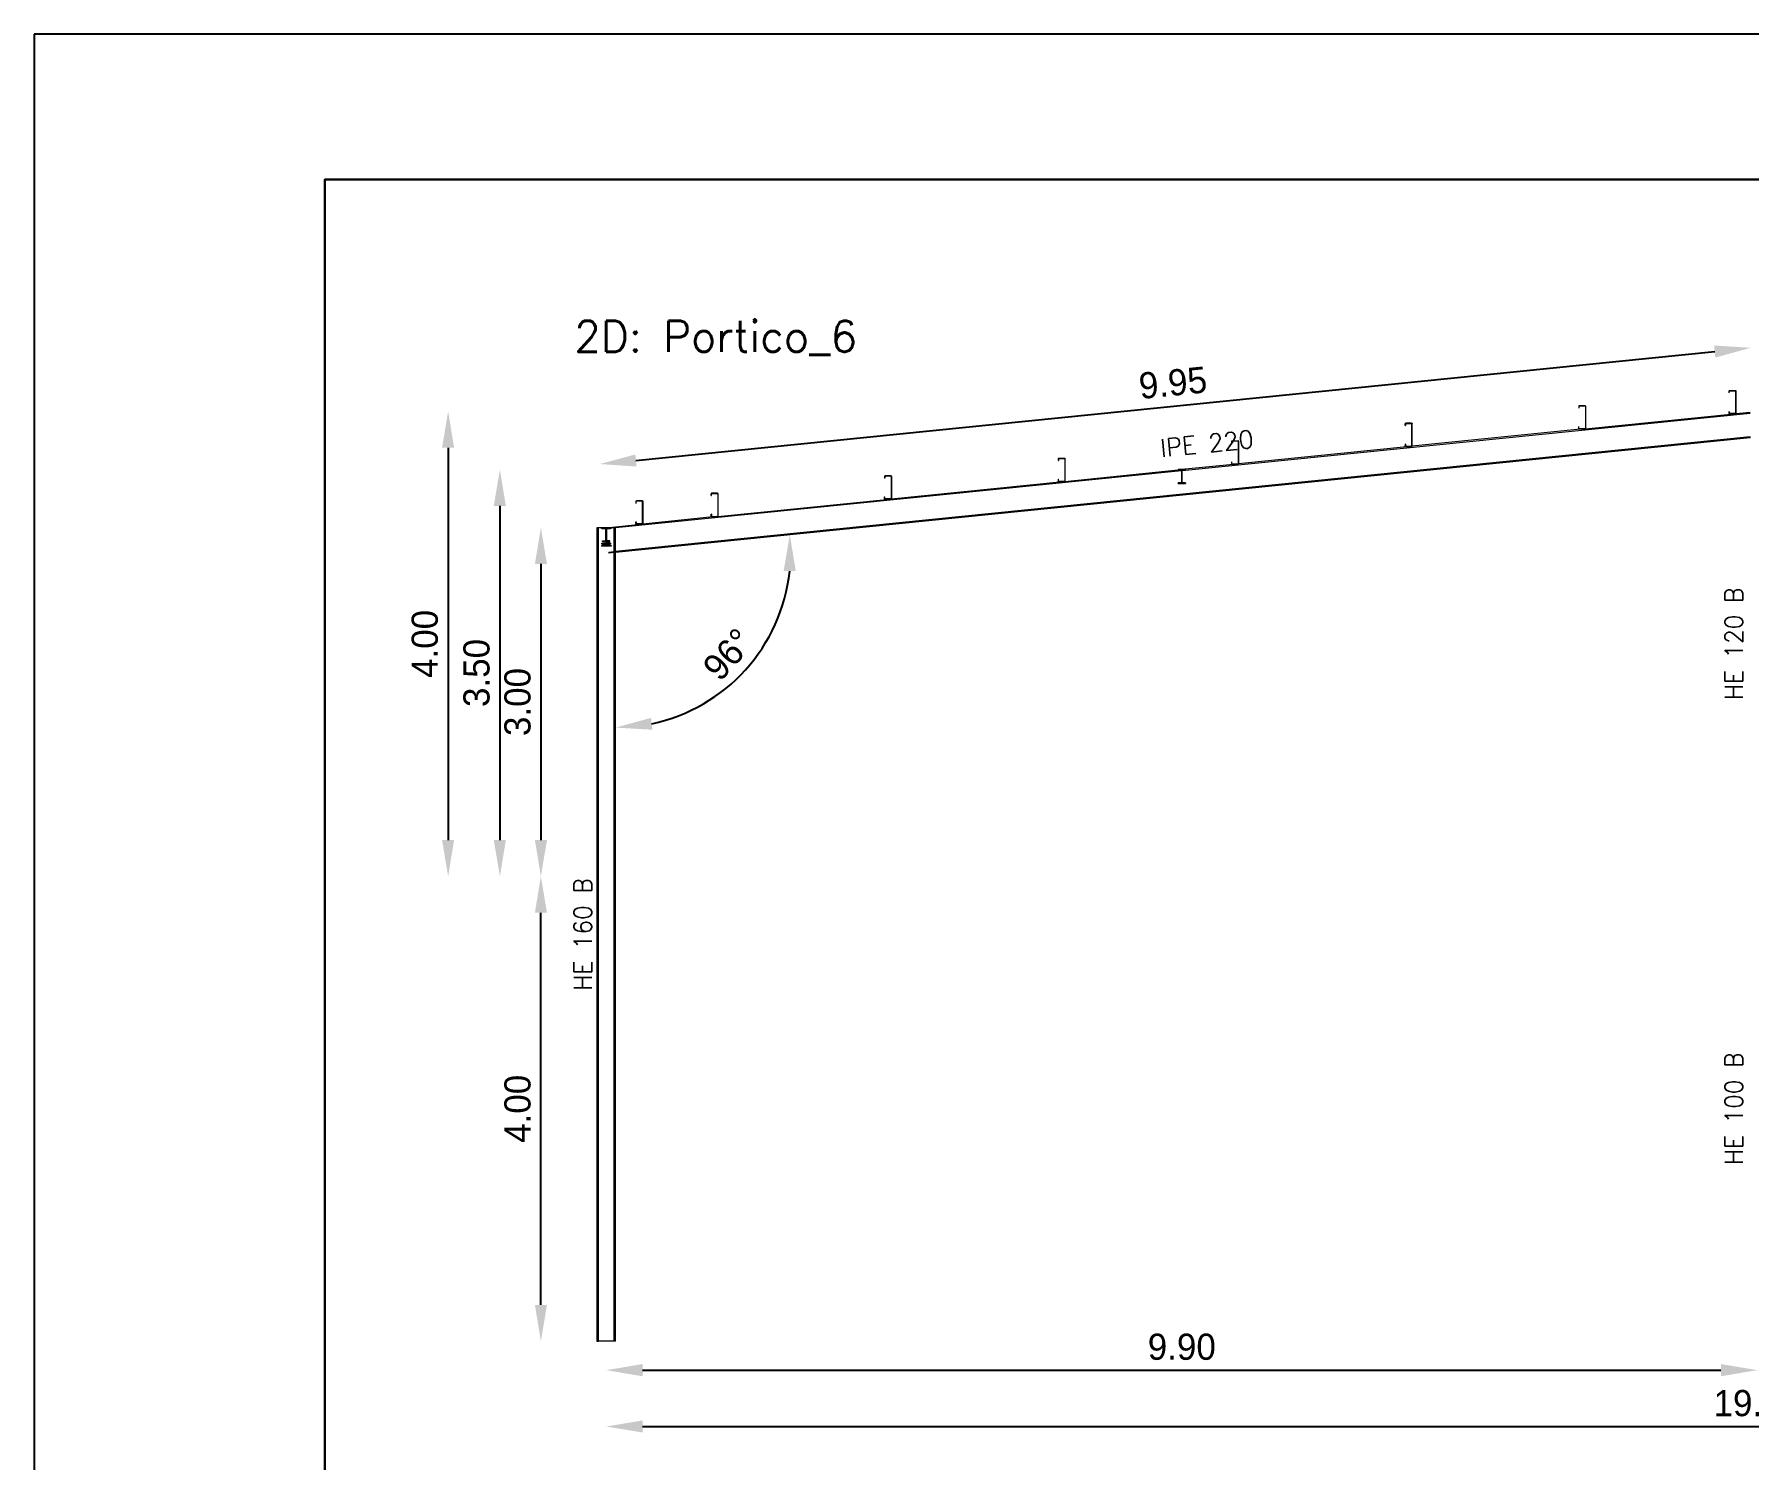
# Model space of a CAD drawing. Header units: inches. Extents: x 72863 to 72995, y 49095 to 49225.
# Drawn here: x 72907.03 to 72918.83, y 49214.9 to 49224.71 of the extents above; entities that cross this region are included whole.
import ezdxf
from ezdxf.enums import TextEntityAlignment as Align

# ---------------------------------------------------------------- set-up
doc = ezdxf.new("R2010")
doc.units = ezdxf.units.IN
doc.layers.get('0').update_dxf_attribs({"lineweight": 15})
for name, color, linetype, lineweight in [('BARRAS_DE_ACERO', 7, 'Continuous', 9), ('Cotas', 200, 'Continuous', 9), ('REFERENCIA_DE_LAS_BARRAS', 2, 'Continuous', 9), ('TITULOS', 9, 'Continuous', 9)]:
    doc.layers.add(name, color=color, linetype=linetype, lineweight=lineweight)
doc.layers.add('VG', color=7, linetype='Continuous')
doc.styles.add('CYPETXT', font='romans__.ttf', dxfattribs={"height": 0.2})
doc.styles.add('RomanS', font='')
doc.styles.get('RomanS').set_extended_font_data('Porsche')
doc.dimstyles.new('100-color', dxfattribs={"dimtxt": 0.18, "dimasz": 0.25, "dimexe": 0, "dimexo": 0.5, "dimgap": 0.07, "dimtad": 1, "dimlfac": 1.25, "dimzin": 4, "dimdsep": 46, "dimtxsty": 'RomanS', "dimcen": 0.1, "dimse1": 1, "dimse2": 1, "dimadec": 0, "dimazin": 0, "dimtfac": 1, "dimtix": 1, "dimtmove": 2, "dimatfit": 3, "dimfxl": 1, "dimtvp": 1.058824, "dimtolj": 1, "dimtzin": 1, "dimarcsym": 0})

# ---------------------------------------------------------------- blocks, each defined once
blk = doc.blocks.new('PLANTILLA')
at = {"layer": 'VG'}
for p, q in [((72904.71, 49224.711), (72862.71, 49224.711)), ((72862.71, 49224.711), (72862.71, 49195.011)), ((72864.71, 49196.011), (72864.71, 49223.711)), ((72864.71, 49223.711), (72903.71, 49223.711))]:
    blk.add_line(p, q, dxfattribs=at)
blk.add_lwpolyline([(72903.71, 49199.561), (72903.71, 49223.711), (72864.71, 49223.711), (72864.71, 49196.011), (72885.71, 49196.011), (72885.71, 49199.611)], dxfattribs=at)
blk = doc.blocks.new('*D95')
at = {"layer": 'Cotas', "color": 0, "lineweight": -2, "transparency": 16777216}
blk.add_line((72911.218, 49215.128), (72926.558, 49215.128), dxfattribs=at)
at = {"layer": 'Cotas', "color": 0, "transparency": 16777216}
for points in [[(72911.218, 49215.17), (72911.218, 49215.087), (72910.968, 49215.128)], [(72926.558, 49215.17), (72926.558, 49215.087), (72926.808, 49215.128)]]:
    blk.add_solid(points, dxfattribs=at)
at = {"layer": 'Defpoints', "color": 0, "transparency": 16777216}
for p in [(72910.968, 49215.715), (72926.808, 49215.715), (72926.808, 49215.128)]:
    blk.add_point(p, dxfattribs=at)
at = {"layer": 'Cotas', "color": 0, "transparency": 16777216, "insert": (72918.888, 49215.288), "char_height": 0.18, "attachment_point": 5, "style": 'RomanS'}
blk.add_mtext('\\A1;19.80', dxfattribs=at)
blk = doc.blocks.new('*D96')
at = {"layer": 'Cotas', "color": 0, "lineweight": -2, "transparency": 16777216}
blk.add_line((72910.518, 49215.965), (72910.518, 49218.665), dxfattribs=at)
at = {"layer": 'Cotas', "color": 0, "transparency": 16777216}
for points in [[(72910.477, 49218.665), (72910.56, 49218.665), (72910.518, 49218.915)], [(72910.477, 49215.965), (72910.56, 49215.965), (72910.518, 49215.715)]]:
    blk.add_solid(points, dxfattribs=at)
at = {"layer": 'Defpoints', "color": 0, "transparency": 16777216}
for p in [(72910.518, 49218.915), (72910.968, 49218.915), (72910.968, 49215.715)]:
    blk.add_point(p, dxfattribs=at)
at = {"layer": 'Cotas', "color": 0, "transparency": 16777216, "insert": (72910.358, 49217.315), "char_height": 0.18, "attachment_point": 5, "rotation": 90, "style": 'RomanS'}
blk.add_mtext('\\A1;4.00', dxfattribs=at)
blk = doc.blocks.new('*D97')
at = {"layer": 'Cotas', "color": 0, "lineweight": -2, "transparency": 16777216}
blk.add_line((72910.518, 49221.065), (72910.518, 49219.165), dxfattribs=at)
at = {"layer": 'Cotas', "color": 0, "transparency": 16777216}
for points in [[(72910.477, 49221.065), (72910.56, 49221.065), (72910.518, 49221.315)], [(72910.477, 49219.165), (72910.56, 49219.165), (72910.518, 49218.915)]]:
    blk.add_solid(points, dxfattribs=at)
at = {"layer": 'Defpoints', "color": 0, "transparency": 16777216}
for p in [(72910.968, 49221.315), (72910.518, 49218.915), (72910.968, 49218.915)]:
    blk.add_point(p, dxfattribs=at)
at = {"layer": 'Cotas', "color": 0, "transparency": 16777216, "insert": (72910.358, 49220.115), "char_height": 0.18, "attachment_point": 5, "rotation": 90, "style": 'RomanS'}
blk.add_mtext('\\A1;3.00', dxfattribs=at)
blk = doc.blocks.new('*D99')
at = {"layer": 'Cotas', "color": 0, "lineweight": -2, "transparency": 16777216}
blk.add_line((72910.236, 49221.465), (72910.236, 49219.165), dxfattribs=at)
at = {"layer": 'Cotas', "color": 0, "transparency": 16777216}
for points in [[(72910.194, 49221.465), (72910.277, 49221.465), (72910.236, 49221.715)], [(72910.194, 49219.165), (72910.277, 49219.165), (72910.236, 49218.915)]]:
    blk.add_solid(points, dxfattribs=at)
at = {"layer": 'Defpoints', "color": 0, "transparency": 16777216}
for p in [(72914.928, 49221.715), (72910.236, 49218.915), (72914.928, 49218.915)]:
    blk.add_point(p, dxfattribs=at)
at = {"layer": 'Cotas', "color": 0, "transparency": 16777216, "insert": (72910.076, 49220.315), "char_height": 0.18, "attachment_point": 5, "rotation": 90, "style": 'RomanS'}
blk.add_mtext('\\A1;3.50', dxfattribs=at)
blk = doc.blocks.new('*D100')
at = {"layer": 'Cotas', "color": 0, "lineweight": -2, "transparency": 16777216}
blk.add_line((72909.88, 49221.865), (72909.88, 49219.165), dxfattribs=at)
at = {"layer": 'Cotas', "color": 0, "transparency": 16777216}
for points in [[(72909.838, 49221.865), (72909.921, 49221.865), (72909.88, 49222.115)], [(72909.838, 49219.165), (72909.921, 49219.165), (72909.88, 49218.915)]]:
    blk.add_solid(points, dxfattribs=at)
at = {"layer": 'Defpoints', "color": 0, "transparency": 16777216}
for p in [(72918.888, 49222.115), (72909.88, 49218.915), (72918.888, 49218.915)]:
    blk.add_point(p, dxfattribs=at)
at = {"layer": 'Cotas', "color": 0, "transparency": 16777216, "insert": (72909.72, 49220.515), "char_height": 0.18, "attachment_point": 5, "rotation": 90, "style": 'RomanS'}
blk.add_mtext('\\A1;4.00', dxfattribs=at)
blk = doc.blocks.new('*D133')
at = {"layer": 'Cotas', "color": 0, "lineweight": -2, "transparency": 16777216}
blk.add_line((72911.218, 49215.516), (72918.638, 49215.516), dxfattribs=at)
at = {"layer": 'Cotas', "color": 0, "transparency": 16777216}
for points in [[(72911.218, 49215.558), (72911.218, 49215.474), (72910.968, 49215.516)], [(72918.638, 49215.558), (72918.638, 49215.474), (72918.888, 49215.516)]]:
    blk.add_solid(points, dxfattribs=at)
at = {"layer": 'Defpoints', "color": 0, "transparency": 16777216}
for p in [(72910.968, 49215.715), (72918.888, 49215.715), (72918.888, 49215.516)]:
    blk.add_point(p, dxfattribs=at)
at = {"layer": 'Cotas', "color": 0, "transparency": 16777216, "insert": (72914.928, 49215.676), "char_height": 0.18, "attachment_point": 5, "style": 'RomanS'}
blk.add_mtext('\\A1;9.90', dxfattribs=at)
blk = doc.blocks.new('*D134')
at = {"layer": 'Cotas', "color": 0, "lineweight": -2, "transparency": 16777216}
blk.add_line((72911.172, 49221.778), (72918.595, 49222.528), dxfattribs=at)
at = {"layer": 'Cotas', "color": 0, "transparency": 16777216}
for points in [[(72918.591, 49222.569), (72918.599, 49222.486), (72918.843, 49222.553)], [(72911.168, 49221.819), (72911.176, 49221.736), (72910.923, 49221.753)]]:
    blk.add_solid(points, dxfattribs=at)
at = {"layer": 'Defpoints', "color": 0, "transparency": 16777216}
for p in [(72918.843, 49222.553), (72918.888, 49222.115), (72910.968, 49221.315)]:
    blk.add_point(p, dxfattribs=at)
at = {"layer": 'Cotas', "color": 0, "transparency": 16777216, "insert": (72914.867, 49222.312), "char_height": 0.18, "attachment_point": 5, "rotation": 5.7679, "style": 'RomanS'}
blk.add_mtext('\\A1;9.95', dxfattribs=at)
blk = doc.blocks.new('*D136')
at = {"layer": 'Cotas', "color": 0, "lineweight": -2, "transparency": 16777216}
blk.add_arc((72911.032, 49221.145), 1.205, 281.9045, 353.8634, dxfattribs=at)
at = {"layer": 'Cotas', "color": 0, "transparency": 16777216}
for points in [[(72912.188, 49221.016), (72912.272, 49221.016), (72912.231, 49221.266)], [(72911.285, 49219.924), (72911.276, 49220.006), (72911.032, 49219.939)]]:
    blk.add_solid(points, dxfattribs=at)
at = {"layer": 'Defpoints', "color": 0, "transparency": 16777216}
for p in [(72918.84, 49221.933), (72911.032, 49221.145), (72911.032, 49221.145), (72911.669, 49220.121), (72911.032, 49215.715)]:
    blk.add_point(p, dxfattribs=at)
at = {"layer": 'Cotas', "color": 0, "transparency": 16777216, "insert": (72911.807, 49220.443), "char_height": 0.18, "attachment_point": 5, "rotation": 47.8839, "style": 'RomanS'}
blk.add_mtext('\\A1;96°', dxfattribs=at)

msp = doc.modelspace()

# ---------------------------------------------------------------- linework, layer by layer
at = {"layer": 'BARRAS_DE_ACERO'}
for p, q in [((72918.6937, 49222.2553), (72918.694, 49222.2566)), ((72918.6937, 49222.2429), (72918.6937, 49222.2553)), ((72918.6937, 49222.2429), (72918.6953, 49222.2429)), ((72918.6948, 49222.2578), (72918.694, 49222.2566)), ((72918.6948, 49222.2578), (72918.696, 49222.2586)), ((72918.6953, 49222.2553), (72918.6955, 49222.256)), ((72918.6953, 49222.2429), (72918.6953, 49222.2553)), ((72918.6959, 49222.2567), (72918.6955, 49222.256)), ((72918.6959, 49222.2567), (72918.6966, 49222.2571)), ((72918.6973, 49222.2573), (72918.6966, 49222.2571)), ((72918.6973, 49222.2573), (72918.7381, 49222.2573)), ((72918.7381, 49222.2589), (72918.7395, 49222.2586)), ((72918.7389, 49222.2571), (72918.7381, 49222.2573)), ((72918.7389, 49222.2571), (72918.7395, 49222.2567)), ((72918.7407, 49222.2578), (72918.7395, 49222.2586)), ((72918.74, 49222.256), (72918.7395, 49222.2567)), ((72918.74, 49222.256), (72918.7401, 49222.2553)), ((72918.7401, 49222.1025), (72918.7401, 49222.2553)), ((72918.7415, 49222.2566), (72918.7407, 49222.2578)), ((72918.7417, 49222.2553), (72918.7415, 49222.2566)), ((72918.7417, 49222.1025), (72918.7417, 49222.2553)), ((72914.9533, 49221.7101), (72918.8397, 49222.1027)), ((72917.6593, 49222.1521), (72917.659, 49222.1508)), ((72917.659, 49222.1508), (72917.659, 49222.1384)), ((72917.6606, 49222.1384), (72917.659, 49222.1384)), ((72917.6601, 49222.1533), (72917.6593, 49222.1521)), ((72917.6612, 49222.1541), (72917.6601, 49222.1533)), ((72917.6606, 49222.1508), (72917.6608, 49222.1515)), ((72917.6606, 49222.1508), (72917.6606, 49222.1384)), ((72917.6608, 49222.1515), (72917.6612, 49222.1522)), ((72917.6626, 49222.1544), (72917.6612, 49222.1541)), ((72917.6626, 49222.1544), (72917.7034, 49222.1544)), ((72917.7034, 49222.1544), (72917.7048, 49222.1541)), ((72917.7042, 49222.1526), (72917.7048, 49222.1522)), ((72917.7059, 49222.1533), (72917.7048, 49222.1541)), ((72917.7048, 49222.1522), (72917.7053, 49222.1515)), ((72917.7053, 49222.1515), (72917.7054, 49222.1508)), ((72917.7067, 49222.1521), (72917.7059, 49222.1533)), ((72918.6937, 49222.1149), (72918.6937, 49222.1025)), ((72918.6953, 49222.1149), (72918.6937, 49222.1149)), ((72918.694, 49222.1011), (72918.6937, 49222.1025)), ((72918.6953, 49222.1025), (72918.6953, 49222.1149)), ((72918.6955, 49222.1017), (72918.6953, 49222.1025)), ((72918.6959, 49222.1011), (72918.6955, 49222.1017)), ((72918.6959, 49222.1011), (72918.6966, 49222.1006)), ((72918.6973, 49222.1005), (72918.6966, 49222.1006)), ((72918.7381, 49222.1005), (72918.6973, 49222.1005)), ((72918.7381, 49222.0989), (72918.7284, 49222.0989)), ((72918.7389, 49222.1006), (72918.7381, 49222.1005)), ((72918.7395, 49222.0991), (72918.7381, 49222.0989)), ((72918.7407, 49222.0999), (72918.7395, 49222.0991)), ((72918.74, 49222.1017), (72918.7401, 49222.1025)), ((72918.7407, 49222.0999), (72918.7408, 49222.1001)), ((72918.7408, 49222.1001), (72918.8397, 49222.1101)), ((72918.7408, 49222.1001), (72918.7415, 49222.1011)), ((72918.7417, 49222.1025), (72918.7415, 49222.1011)), ((72916.4653, 49222.0315), (72916.4651, 49222.0302)), ((72916.4651, 49222.0178), (72916.4651, 49222.0302)), ((72916.4651, 49222.0178), (72916.4667, 49222.0178)), ((72916.4661, 49222.0327), (72916.4653, 49222.0315)), ((72916.4661, 49222.0327), (72916.4673, 49222.0335)), ((72916.4667, 49222.0302), (72916.4668, 49222.0309)), ((72916.4667, 49222.0302), (72916.4667, 49222.0178)), ((72916.4673, 49222.0316), (72916.4668, 49222.0309)), ((72916.4673, 49222.0335), (72916.4687, 49222.0338)), ((72916.4673, 49222.0316), (72916.4679, 49222.032)), ((72916.4687, 49222.0322), (72916.4679, 49222.032)), ((72916.5095, 49222.0338), (72916.4687, 49222.0338)), ((72916.4687, 49222.0322), (72916.5095, 49222.0322)), ((72916.5095, 49222.0338), (72916.5109, 49222.0335)), ((72916.5102, 49222.032), (72916.5095, 49222.0322)), ((72916.5102, 49222.032), (72916.5109, 49222.0316)), ((72916.5109, 49222.0335), (72916.512, 49222.0327)), ((72916.5115, 49221.8774), (72916.5115, 49222.0302)), ((72916.5128, 49222.0315), (72916.512, 49222.0327)), ((72916.5128, 49222.0315), (72916.5131, 49222.0302)), ((72916.5131, 49221.8774), (72916.5131, 49222.0302)), ((72917.659, 49221.998), (72917.659, 49222.0104)), ((72917.659, 49221.998), (72917.6593, 49221.9966)), ((72917.6601, 49221.9954), (72917.6593, 49221.9966)), ((72917.6601, 49221.9954), (72917.6612, 49221.9946)), ((72917.6608, 49221.9972), (72917.6606, 49221.998)), ((72917.6612, 49221.9965), (72917.6608, 49221.9972)), ((72917.6612, 49221.9965), (72917.6618, 49221.9961)), ((72917.6612, 49221.9946), (72917.6626, 49221.9944)), ((72917.6618, 49221.9961), (72917.6626, 49221.996)), ((72917.7034, 49221.996), (72917.6626, 49221.996)), ((72917.6626, 49221.9944), (72917.6937, 49221.9944)), ((72917.6937, 49221.9944), (72917.7034, 49221.9944)), ((72917.7048, 49221.9946), (72917.7034, 49221.9944)), ((72917.7048, 49221.9965), (72917.7053, 49221.9972)), ((72917.7059, 49221.9954), (72917.7048, 49221.9946)), ((72917.7059, 49221.9954), (72917.7061, 49221.9956)), ((72918.8397, 49221.9332), (72911.0317, 49221.1445)), ((72915.2714, 49221.9109), (72915.2712, 49221.9096)), ((72915.2712, 49221.8972), (72915.2712, 49221.9096)), ((72915.2728, 49221.8972), (72915.2712, 49221.8972)), ((72915.2714, 49221.9109), (72915.2722, 49221.9121)), ((72915.2734, 49221.9129), (72915.2722, 49221.9121)), ((72915.2728, 49221.8972), (72915.2728, 49221.9096)), ((72915.2734, 49221.9129), (72915.2748, 49221.9132)), ((72915.2748, 49221.9132), (72915.3156, 49221.9132)), ((72915.3169, 49221.9129), (72915.3156, 49221.9132)), ((72915.317, 49221.911), (72915.3163, 49221.9114)), ((72915.3181, 49221.9121), (72915.3169, 49221.9129)), ((72915.3176, 49221.9096), (72915.3176, 49221.7568)), ((72915.3181, 49221.9121), (72915.3189, 49221.9109)), ((72915.3192, 49221.9096), (72915.3189, 49221.9109)), ((72915.3192, 49221.7568), (72915.3192, 49221.9096)), ((72916.4651, 49221.8898), (72916.4651, 49221.8774)), ((72916.4667, 49221.8898), (72916.4651, 49221.8898)), ((72916.4653, 49221.876), (72916.4651, 49221.8774)), ((72916.4653, 49221.876), (72916.4661, 49221.8748)), ((72916.4661, 49221.8748), (72916.4673, 49221.874)), ((72916.4667, 49221.8898), (72916.4667, 49221.8774)), ((72916.4679, 49221.8755), (72916.4673, 49221.8759)), ((72916.4687, 49221.8738), (72916.4673, 49221.874)), ((72916.4679, 49221.8755), (72916.4687, 49221.8754)), ((72916.4687, 49221.8754), (72916.5095, 49221.8754)), ((72916.4998, 49221.8738), (72916.5095, 49221.8738)), ((72916.5109, 49221.874), (72916.5095, 49221.8738)), ((72916.5109, 49221.8759), (72916.5113, 49221.8766)), ((72916.5109, 49221.874), (72916.512, 49221.8748)), ((72916.5113, 49221.8766), (72916.5115, 49221.8774)), ((72916.5128, 49221.876), (72916.5121, 49221.875)), ((72916.5128, 49221.876), (72916.5131, 49221.8774)), ((72914.0775, 49221.7903), (72914.0772, 49221.789)), ((72914.0772, 49221.789), (72914.0772, 49221.7766)), ((72914.0772, 49221.7766), (72914.0788, 49221.7766)), ((72914.0783, 49221.7915), (72914.0775, 49221.7903)), ((72914.0795, 49221.7923), (72914.0783, 49221.7915)), ((72914.0788, 49221.789), (72914.079, 49221.7897)), ((72914.0788, 49221.789), (72914.0788, 49221.7766)), ((72914.079, 49221.7897), (72914.0794, 49221.7904)), ((72914.0794, 49221.7904), (72914.0801, 49221.7908)), ((72914.0808, 49221.7926), (72914.0795, 49221.7923)), ((72914.0808, 49221.791), (72914.0801, 49221.7908)), ((72914.0808, 49221.7926), (72914.1216, 49221.7926)), ((72914.0808, 49221.791), (72914.1216, 49221.791)), ((72914.1216, 49221.7926), (72914.123, 49221.7923)), ((72914.1224, 49221.7908), (72914.1216, 49221.791)), ((72914.123, 49221.7904), (72914.1224, 49221.7908)), ((72914.123, 49221.7923), (72914.1242, 49221.7915)), ((72914.1235, 49221.7897), (72914.123, 49221.7904)), ((72914.1235, 49221.7897), (72914.1236, 49221.789)), ((72914.1236, 49221.789), (72914.1236, 49221.6362)), ((72914.1242, 49221.7915), (72914.125, 49221.7903)), ((72914.125, 49221.7903), (72914.1252, 49221.789)), ((72914.1252, 49221.6362), (72914.1252, 49221.789)), ((72915.3059, 49221.7532), (72914.9277, 49221.715)), ((72915.2712, 49221.7568), (72915.2712, 49221.7692)), ((72915.2712, 49221.7568), (72915.2714, 49221.7554)), ((72915.2729, 49221.756), (72915.2733, 49221.7553)), ((72915.2733, 49221.7553), (72915.274, 49221.7549)), ((72915.2748, 49221.7548), (72915.274, 49221.7549)), ((72915.2748, 49221.7548), (72915.3156, 49221.7548)), ((72915.2748, 49221.7532), (72915.3059, 49221.7532)), ((72915.3059, 49221.7532), (72915.3156, 49221.7532)), ((72915.3156, 49221.7548), (72915.3163, 49221.7549)), ((72915.3156, 49221.7532), (72915.3169, 49221.7534)), ((72915.317, 49221.7553), (72915.3163, 49221.7549)), ((72915.3181, 49221.7542), (72915.3169, 49221.7534)), ((72915.3174, 49221.756), (72915.317, 49221.7553)), ((72915.3176, 49221.7568), (72915.3174, 49221.756)), ((72915.3181, 49221.7542), (72915.3182, 49221.7544)), ((72915.3189, 49221.7554), (72915.3182, 49221.7544)), ((72915.3189, 49221.7554), (72915.3192, 49221.7568)), ((72914.9259, 49221.7074), (72911.0317, 49221.314)), ((72912.8836, 49221.6697), (72912.8833, 49221.6684)), ((72912.8833, 49221.6684), (72912.8833, 49221.656)), ((72912.8849, 49221.656), (72912.8833, 49221.656)), ((72912.8844, 49221.6709), (72912.8836, 49221.6697)), ((72912.8855, 49221.6717), (72912.8844, 49221.6709)), ((72912.8851, 49221.6691), (72912.8849, 49221.6684)), ((72912.8849, 49221.6684), (72912.8849, 49221.656)), ((72912.8855, 49221.6698), (72912.8851, 49221.6691)), ((72912.8869, 49221.672), (72912.8855, 49221.6717)), ((72912.9277, 49221.672), (72912.8869, 49221.672)), ((72912.9291, 49221.6717), (72912.9277, 49221.672)), ((72912.9285, 49221.6702), (72912.9291, 49221.6698)), ((72912.9291, 49221.6717), (72912.9303, 49221.6709)), ((72912.9291, 49221.6698), (72912.9295, 49221.6691)), ((72912.9297, 49221.6684), (72912.9295, 49221.6691)), ((72912.9297, 49221.6684), (72912.9297, 49221.5156)), ((72912.931, 49221.6697), (72912.9303, 49221.6709)), ((72912.9304, 49221.5132), (72914.112, 49221.6326)), ((72912.9313, 49221.6684), (72912.931, 49221.6697)), ((72912.9313, 49221.5156), (72912.9313, 49221.6684)), ((72914.0772, 49221.6486), (72914.0788, 49221.6486)), ((72914.0783, 49221.6336), (72914.0775, 49221.6348)), ((72914.0783, 49221.6336), (72914.0795, 49221.6328)), ((72914.0788, 49221.6362), (72914.0788, 49221.6486)), ((72914.0788, 49221.6362), (72914.079, 49221.6354)), ((72914.079, 49221.6354), (72914.0794, 49221.6347)), ((72914.0801, 49221.6343), (72914.0794, 49221.6347)), ((72914.0795, 49221.6328), (72914.0808, 49221.6326)), ((72914.0808, 49221.6342), (72914.0801, 49221.6343)), ((72914.0808, 49221.6342), (72914.1216, 49221.6342)), ((72914.112, 49221.6326), (72914.0808, 49221.6326)), ((72914.1216, 49221.6326), (72914.112, 49221.6326)), ((72914.1216, 49221.6342), (72914.1224, 49221.6343)), ((72914.123, 49221.6328), (72914.1216, 49221.6326)), ((72914.123, 49221.6347), (72914.1224, 49221.6343)), ((72914.1235, 49221.6354), (72914.123, 49221.6347)), ((72914.123, 49221.6328), (72914.1242, 49221.6336)), ((72914.1236, 49221.6362), (72914.1235, 49221.6354)), ((72914.1242, 49221.6336), (72914.1243, 49221.6338)), ((72914.1243, 49221.6338), (72914.9021, 49221.7124)), ((72914.1243, 49221.6338), (72914.125, 49221.6348)), ((72914.1252, 49221.6362), (72914.125, 49221.6348)), ((72914.9021, 49221.715), (72914.9021, 49221.7124)), ((72914.9277, 49221.715), (72914.9021, 49221.715)), ((72914.9021, 49221.7124), (72914.9021, 49221.7099)), ((72914.9021, 49221.7099), (72914.9259, 49221.7099)), ((72914.9259, 49221.7099), (72914.9259, 49221.7074)), ((72914.9259, 49221.7074), (72914.9259, 49221.624)), ((72914.9533, 49221.715), (72914.9277, 49221.715)), ((72914.9294, 49221.7099), (72914.9509, 49221.7099)), ((72914.9294, 49221.7077), (72914.9294, 49221.7099)), ((72914.9294, 49221.7077), (72914.9294, 49221.7077)), ((72914.9294, 49221.7077), (72914.9294, 49221.624)), ((72914.951, 49221.7099), (72914.9533, 49221.7099)), ((72914.9533, 49221.7101), (72914.9533, 49221.715)), ((72914.9533, 49221.7099), (72914.9533, 49221.7101)), ((72911.6894, 49221.5478), (72911.6897, 49221.5491)), ((72911.6894, 49221.5354), (72911.6894, 49221.5478)), ((72911.6894, 49221.5354), (72911.691, 49221.5354)), ((72911.6911, 49221.5485), (72911.691, 49221.5478)), ((72911.691, 49221.5354), (72911.691, 49221.5478)), ((72911.6911, 49221.5485), (72911.6916, 49221.5492)), ((72911.6922, 49221.5496), (72911.6916, 49221.5492)), ((72911.693, 49221.5498), (72911.6922, 49221.5496)), ((72911.693, 49221.5498), (72911.7338, 49221.5498)), ((72911.7352, 49221.5511), (72911.7338, 49221.5514)), ((72911.7338, 49221.5498), (72911.7345, 49221.5496)), ((72911.7352, 49221.5492), (72911.7345, 49221.5496)), ((72911.7352, 49221.5511), (72911.7363, 49221.5503)), ((72911.7356, 49221.5485), (72911.7352, 49221.5492)), ((72911.7356, 49221.5485), (72911.7358, 49221.5478)), ((72911.7358, 49221.5478), (72911.7358, 49221.395)), ((72911.7365, 49221.3926), (72912.918, 49221.512)), ((72912.8833, 49221.528), (72912.8849, 49221.528)), ((72912.8833, 49221.5156), (72912.8833, 49221.528)), ((72912.8833, 49221.5156), (72912.8836, 49221.5142)), ((72912.8844, 49221.513), (72912.8836, 49221.5142)), ((72912.8855, 49221.5122), (72912.8844, 49221.513)), ((72912.8849, 49221.5156), (72912.8849, 49221.528)), ((72912.8855, 49221.5141), (72912.8861, 49221.5137)), ((72912.8855, 49221.5122), (72912.8869, 49221.512)), ((72912.8869, 49221.5136), (72912.8861, 49221.5137)), ((72912.9277, 49221.5136), (72912.8869, 49221.5136)), ((72912.918, 49221.512), (72912.8869, 49221.512)), ((72912.918, 49221.512), (72912.9277, 49221.512)), ((72912.9285, 49221.5137), (72912.9277, 49221.5136)), ((72912.9291, 49221.5122), (72912.9277, 49221.512)), ((72912.9285, 49221.5137), (72912.9291, 49221.5141)), ((72912.9295, 49221.5148), (72912.9291, 49221.5141)), ((72912.9303, 49221.513), (72912.9291, 49221.5122)), ((72912.9295, 49221.5148), (72912.9297, 49221.5156)), ((72912.9303, 49221.513), (72912.9304, 49221.5132)), ((72912.931, 49221.5142), (72912.9304, 49221.5132)), ((72912.9313, 49221.5156), (72912.931, 49221.5142)), ((72914.9021, 49221.619), (72914.9021, 49221.624)), ((72914.9259, 49221.624), (72914.9021, 49221.624)), ((72914.9021, 49221.619), (72914.9533, 49221.619)), ((72914.9533, 49221.624), (72914.9294, 49221.624)), ((72914.9533, 49221.624), (72914.9533, 49221.619)), ((72911.1717, 49221.4831), (72911.1733, 49221.4831)), ((72911.1728, 49221.498), (72911.172, 49221.4968)), ((72911.1739, 49221.4988), (72911.1728, 49221.498)), ((72911.1733, 49221.4955), (72911.1735, 49221.4962)), ((72911.1733, 49221.4831), (72911.1733, 49221.4955)), ((72911.1735, 49221.4962), (72911.1739, 49221.4969)), ((72911.1739, 49221.4988), (72911.1753, 49221.4991)), ((72911.1745, 49221.4973), (72911.1739, 49221.4969)), ((72911.1753, 49221.4975), (72911.1745, 49221.4973)), ((72911.2161, 49221.4991), (72911.1753, 49221.4991)), ((72911.2161, 49221.4975), (72911.1753, 49221.4975)), ((72911.2175, 49221.4988), (72911.2161, 49221.4991)), ((72911.2175, 49221.4988), (72911.2187, 49221.498)), ((72911.2187, 49221.498), (72911.2194, 49221.4968)), ((72911.2194, 49221.4968), (72911.2197, 49221.4955)), ((72911.2197, 49221.4955), (72911.2197, 49221.3427)), ((72911.691, 49221.4074), (72911.6894, 49221.4074)), ((72911.6894, 49221.395), (72911.6894, 49221.4074)), ((72911.6894, 49221.395), (72911.6897, 49221.3936)), ((72911.6897, 49221.3936), (72911.6904, 49221.3924)), ((72911.6904, 49221.3924), (72911.6916, 49221.3916)), ((72911.691, 49221.4074), (72911.691, 49221.395)), ((72911.691, 49221.395), (72911.6911, 49221.3942)), ((72911.693, 49221.3914), (72911.6916, 49221.3916)), ((72911.6922, 49221.3931), (72911.693, 49221.393)), ((72911.693, 49221.393), (72911.7338, 49221.393)), ((72911.693, 49221.3914), (72911.7241, 49221.3914)), ((72911.7241, 49221.3914), (72911.7338, 49221.3914)), ((72911.7338, 49221.393), (72911.7345, 49221.3931)), ((72911.7352, 49221.3916), (72911.7338, 49221.3914)), ((72911.7345, 49221.3931), (72911.7352, 49221.3935)), ((72911.7352, 49221.3935), (72911.7356, 49221.3942)), ((72911.7363, 49221.3924), (72911.7352, 49221.3916)), ((72911.7356, 49221.3942), (72911.7358, 49221.395)), ((72911.7363, 49221.3924), (72911.7365, 49221.3926)), ((72911.7371, 49221.3936), (72911.7365, 49221.3926)), ((72910.9141, 49221.315), (72910.9037, 49221.315)), ((72910.9037, 49221.315), (72910.9037, 49215.715)), ((72910.9141, 49215.715), (72910.9141, 49221.315)), ((72910.9385, 49221.315), (72910.9349, 49221.315)), ((72910.9657, 49221.309), (72910.9349, 49221.309)), ((72910.9385, 49221.3094), (72910.9658, 49221.3094)), ((72910.9677, 49221.315), (72910.9421, 49221.315)), ((72910.9657, 49221.224), (72910.9657, 49221.309)), ((72910.9658, 49221.2994), (72910.9658, 49221.3094)), ((72910.9658, 49221.2994), (72910.9658, 49221.224)), ((72910.9659, 49221.224), (72910.9659, 49221.3099)), ((72910.9677, 49221.315), (72911.2064, 49221.3391)), ((72910.9933, 49221.315), (72910.9677, 49221.315)), ((72910.9909, 49221.3099), (72910.9694, 49221.3099)), ((72910.9694, 49221.224), (72910.9694, 49221.3099)), ((72910.9695, 49221.309), (72910.9695, 49221.3094)), ((72910.9695, 49221.309), (72910.9695, 49221.3088)), ((72910.9695, 49221.3088), (72910.9695, 49221.3078)), ((72910.9697, 49221.309), (72910.9822, 49221.309)), ((72910.9822, 49221.309), (72910.9697, 49221.3078)), ((72910.9697, 49221.3078), (72910.9697, 49221.309)), ((72910.9697, 49221.3078), (72910.9697, 49221.3078)), ((72910.9697, 49221.3078), (72910.9697, 49221.224)), ((72910.9707, 49221.3094), (72910.9958, 49221.3094)), ((72910.9971, 49221.309), (72910.9822, 49221.309)), ((72910.9933, 49221.315), (72910.9969, 49221.315)), ((72910.9933, 49221.315), (72910.9933, 49221.3102)), ((72910.9958, 49221.3094), (72910.9969, 49221.3094)), ((72910.9969, 49221.3105), (72910.9969, 49221.315)), ((72910.9969, 49221.3105), (72910.9969, 49221.3094)), ((72911.0005, 49221.309), (72910.9971, 49221.309)), ((72911.0213, 49221.1509), (72911.0213, 49221.313)), ((72911.1717, 49221.3427), (72911.172, 49221.3413)), ((72911.1733, 49221.3551), (72911.1733, 49221.3427)), ((72911.1735, 49221.3419), (72911.1733, 49221.3427)), ((72911.1739, 49221.3413), (72911.1735, 49221.3419)), ((72911.1739, 49221.3413), (72911.1745, 49221.3408)), ((72911.1739, 49221.3393), (72911.1753, 49221.3391)), ((72911.1745, 49221.3408), (72911.1753, 49221.3407)), ((72911.2161, 49221.3407), (72911.1753, 49221.3407)), ((72911.2064, 49221.3391), (72911.1753, 49221.3391)), ((72911.2064, 49221.3391), (72911.2161, 49221.3391)), ((72911.2169, 49221.3408), (72911.2161, 49221.3407)), ((72911.2161, 49221.3391), (72911.2175, 49221.3393)), ((72911.2175, 49221.3413), (72911.2169, 49221.3408)), ((72911.2175, 49221.3413), (72911.218, 49221.3419)), ((72911.2187, 49221.3401), (72911.2175, 49221.3393)), ((72911.2188, 49221.3403), (72911.2194, 49221.3413)), ((72911.2197, 49221.3427), (72911.2194, 49221.3413)), ((72910.9349, 49221.1929), (72910.9349, 49221.187)), ((72910.9657, 49221.1929), (72910.9349, 49221.1929)), ((72911.0005, 49221.187), (72910.9349, 49221.187)), ((72910.9385, 49221.2085), (72910.9657, 49221.2085)), ((72910.9385, 49221.203), (72910.9385, 49221.2085)), ((72910.9385, 49221.203), (72910.9657, 49221.203)), ((72910.9421, 49221.224), (72910.9657, 49221.224)), ((72910.9421, 49221.219), (72910.9421, 49221.224)), ((72910.9421, 49221.219), (72910.9657, 49221.219)), ((72910.9658, 49221.224), (72910.9657, 49221.224)), ((72910.9657, 49221.219), (72910.9657, 49221.2085)), ((72910.9658, 49221.219), (72910.9657, 49221.219)), ((72910.9658, 49221.2085), (72910.9657, 49221.2085)), ((72910.9657, 49221.203), (72910.9657, 49221.1929)), ((72910.9657, 49221.203), (72910.9697, 49221.203)), ((72910.9659, 49221.224), (72910.9658, 49221.224)), ((72910.9695, 49221.224), (72910.9694, 49221.224)), ((72910.9695, 49221.2085), (72910.9695, 49221.219)), ((72910.9695, 49221.219), (72910.9697, 49221.219)), ((72910.9695, 49221.2085), (72910.9697, 49221.2085)), ((72910.9933, 49221.224), (72910.9697, 49221.224)), ((72910.9697, 49221.2085), (72910.9697, 49221.219)), ((72910.9697, 49221.219), (72910.9933, 49221.219)), ((72910.9969, 49221.2085), (72910.9697, 49221.2085)), ((72910.9697, 49221.203), (72910.9969, 49221.203)), ((72910.9697, 49221.1929), (72910.9697, 49221.203)), ((72911.0005, 49221.1929), (72910.9697, 49221.1929)), ((72910.9933, 49221.219), (72910.9933, 49221.224)), ((72910.9969, 49221.2085), (72910.9969, 49221.203)), ((72911.0005, 49221.1929), (72911.0005, 49221.187)), ((72910.9846, 49221.1472), (72911.0213, 49221.1509)), ((72910.9846, 49221.1472), (72910.9853, 49221.1398)), ((72911.0213, 49221.1435), (72910.9853, 49221.1398)), ((72911.0213, 49221.1509), (72911.0213, 49221.1435)), ((72911.0213, 49215.715), (72911.0213, 49221.1435)), ((72911.0317, 49221.1445), (72911.0317, 49221.1519)), ((72911.0317, 49215.715), (72911.0317, 49221.1445)), ((72910.9037, 49215.715), (72910.9141, 49215.715)), ((72911.0213, 49215.715), (72910.9141, 49215.715)), ((72911.0317, 49215.715), (72911.0213, 49215.715))]:
    msp.add_line(p, q, dxfattribs=at)
for points in [[(72918.696, 49222.2586), (72918.6973, 49222.2589), (72918.7381, 49222.2589)], [(72917.7042, 49222.1526), (72917.7034, 49222.1528), (72917.6626, 49222.1528), (72917.6618, 49222.1526), (72917.6612, 49222.1522)], [(72917.7054, 49222.1508), (72917.7054, 49221.998), (72917.7053, 49221.9972)], [(72917.7067, 49221.9966), (72917.7061, 49221.9956), (72918.7284, 49222.0989), (72918.6973, 49222.0989)], [(72917.7067, 49221.9966), (72917.707, 49221.998), (72917.707, 49222.1508), (72917.7067, 49222.1521)], [(72918.6973, 49222.0989), (72918.696, 49222.0991), (72918.6948, 49222.0999), (72918.694, 49222.1011)], [(72918.74, 49222.1017), (72918.7395, 49222.1011), (72918.7389, 49222.1006)], [(72916.5109, 49222.0316), (72916.5113, 49222.0309), (72916.5115, 49222.0302)], [(72917.6937, 49221.9944), (72916.5121, 49221.875), (72916.512, 49221.8748)], [(72917.6606, 49221.998), (72917.6606, 49222.0104), (72917.659, 49222.0104)], [(72917.7048, 49221.9965), (72917.7042, 49221.9961), (72917.7034, 49221.996)], [(72918.8397, 49221.9332), (72918.8397, 49221.9406), (72911.0317, 49221.1519)], [(72915.2733, 49221.911), (72915.2729, 49221.9103), (72915.2728, 49221.9096)], [(72915.2733, 49221.911), (72915.274, 49221.9114), (72915.2748, 49221.9116)], [(72915.3163, 49221.9114), (72915.3156, 49221.9116), (72915.2748, 49221.9116)], [(72915.317, 49221.911), (72915.3174, 49221.9103), (72915.3176, 49221.9096)], [(72916.4687, 49221.8738), (72916.4998, 49221.8738), (72915.3182, 49221.7544)], [(72916.4673, 49221.8759), (72916.4668, 49221.8766), (72916.4667, 49221.8774)], [(72916.5109, 49221.8759), (72916.5102, 49221.8755), (72916.5095, 49221.8754)], [(72915.2729, 49221.756), (72915.2728, 49221.7568), (72915.2728, 49221.7692), (72915.2712, 49221.7692)], [(72915.2748, 49221.7532), (72915.2734, 49221.7534), (72915.2722, 49221.7542), (72915.2714, 49221.7554)], [(72912.8855, 49221.6698), (72912.8861, 49221.6702), (72912.8869, 49221.6704)], [(72912.9285, 49221.6702), (72912.9277, 49221.6704), (72912.8869, 49221.6704)], [(72914.0772, 49221.6486), (72914.0772, 49221.6362), (72914.0775, 49221.6348)], [(72914.9294, 49221.7077), (72914.951, 49221.7099), (72914.9509, 49221.7099)], [(72911.7338, 49221.5514), (72911.693, 49221.5514), (72911.6916, 49221.5511), (72911.6904, 49221.5503), (72911.6897, 49221.5491)], [(72911.7374, 49221.5478), (72911.7371, 49221.5491), (72911.7363, 49221.5503)], [(72911.7371, 49221.3936), (72911.7374, 49221.395), (72911.7374, 49221.5478)], [(72912.8855, 49221.5141), (72912.8851, 49221.5148), (72912.8849, 49221.5156)], [(72911.172, 49221.4968), (72911.1717, 49221.4955), (72911.1717, 49221.4831)], [(72911.218, 49221.3419), (72911.2181, 49221.3427), (72911.2181, 49221.4955), (72911.218, 49221.4962), (72911.2175, 49221.4969), (72911.2169, 49221.4973), (72911.2161, 49221.4975)], [(72911.7241, 49221.3914), (72911.2188, 49221.3403), (72911.2187, 49221.3401)], [(72911.6922, 49221.3931), (72911.6916, 49221.3935), (72911.6911, 49221.3942)], [(72910.9349, 49221.309), (72910.9349, 49221.315), (72910.9141, 49221.315)], [(72910.9421, 49221.315), (72910.9385, 49221.315), (72910.9385, 49221.3094)], [(72910.9421, 49221.315), (72910.9421, 49221.3099), (72910.9659, 49221.3099)], [(72910.9707, 49221.3094), (72910.9697, 49221.3094), (72910.9695, 49221.3094)], [(72910.9697, 49221.224), (72910.9695, 49221.224), (72910.9695, 49221.3078)], [(72910.9909, 49221.3099), (72910.9933, 49221.3099), (72910.9933, 49221.3102)], [(72911.0005, 49221.3109), (72911.0005, 49221.315), (72910.9969, 49221.315)], [(72911.0213, 49221.313), (72911.0005, 49221.3109), (72911.0005, 49221.309)], [(72911.0317, 49221.315), (72911.0213, 49221.315), (72911.0213, 49221.313)], [(72911.0317, 49221.1519), (72911.0317, 49221.314), (72911.0317, 49221.315)], [(72911.1717, 49221.3427), (72911.1717, 49221.3551), (72911.1733, 49221.3551)], [(72911.1739, 49221.3393), (72911.1728, 49221.3401), (72911.172, 49221.3413)], [(72910.9695, 49221.219), (72910.9658, 49221.219), (72910.9658, 49221.2085)]]:
    msp.add_lwpolyline(points, dxfattribs=at)

# ---------------------------------------------------------------- block references
msp.add_blockref('PLANTILLA', (44.3219, 0))

# ---------------------------------------------------------------- texts
at = {"layer": 'REFERENCIA_DE_LAS_BARRAS', "style": 'CYPETXT'}
for s, rotation, width, p, p2 in [('IPE 220', 5.7995, 0.843848, (72914.7862, 49221.8005), (72915.4273, 49221.8656)), ('HE 120 B', 90, 0.77604, (72918.7883, 49220.128), (72918.7883, 49220.902)), ('HE 160 B', 90, 0.77604, (72910.8683, 49218.128), (72910.8683, 49218.902)), ('HE 100 B', 90, 0.77604, (72918.7883, 49216.928), (72918.7883, 49217.702))]:
    msp.add_text(s, height=0.12267, rotation=rotation, dxfattribs=dict(at, width=width)).set_placement(p, p2, align=Align.FIT)
at = {"layer": 'TITULOS', "style": 'CYPETXT', "width": 0.831276}
msp.add_text('2D: Portico_6', height=0.213333, dxfattribs=at).set_placement((72910.7477, 49222.5255), (72912.6933, 49222.5255), align=Align.FIT)

# ---------------------------------------------------------------- dimensions: what is measured, and where the dimension line sits
at = {"layer": 'Cotas'}
dim = msp.add_aligned_dim(p1=(72910.9677, 49221.315), p2=(72918.8877, 49222.115), distance=0.44, dimstyle='100-color', dxfattribs=at)
dim.commit()
dim.dimension.update_dxf_attribs({"geometry": '*D134', "text_midpoint": (72914.8674, 49222.3119)})
for base, p1, p2, picture, middle in [((72909.8798, 49218.915), (72918.8877, 49222.115), (72918.8877, 49218.915), '*D100', (72909.7198, 49220.515)), ((72910.2357, 49218.915), (72914.9277, 49221.715), (72914.9277, 49218.915), '*D99', (72910.0757, 49220.315)), ((72910.5182, 49218.915), (72910.9677, 49221.315), (72910.9677, 49218.915), '*D97', (72910.3582, 49220.115)), ((72910.5182, 49218.915), (72910.9677, 49215.715), (72910.9677, 49218.915), '*D96', (72910.3582, 49217.315))]:
    dim = msp.add_linear_dim(base=base, p1=p1, p2=p2, angle=90, dimstyle='100-color', dxfattribs=at)
    dim.commit()
    dim.dimension.update_dxf_attribs({"geometry": picture, "text_midpoint": middle})
dim = msp.add_angular_dim_2l(base=(72911.669, 49220.1214), line1=((72918.8397, 49221.9332), (72911.0317, 49221.1445)), line2=((72911.0317, 49215.715), (72911.0317, 49221.1445)), dimstyle='100-color', dxfattribs=at)
dim.commit()
dim.dimension.update_dxf_attribs({"geometry": '*D136', "text_midpoint": (72911.8071, 49220.4434)})
for base, p2, picture, middle in [((72918.8877, 49215.5161), (72918.8877, 49215.715), '*D133', (72914.9277, 49215.6761)), ((72926.8077, 49215.1284), (72926.8077, 49215.715), '*D95', (72918.8877, 49215.2884))]:
    dim = msp.add_linear_dim(base=base, p1=(72910.9677, 49215.715), p2=p2, dimstyle='100-color', dxfattribs=at)
    dim.commit()
    dim.dimension.update_dxf_attribs({"geometry": picture, "text_midpoint": middle})

doc.saveas('drawing.dxf')
